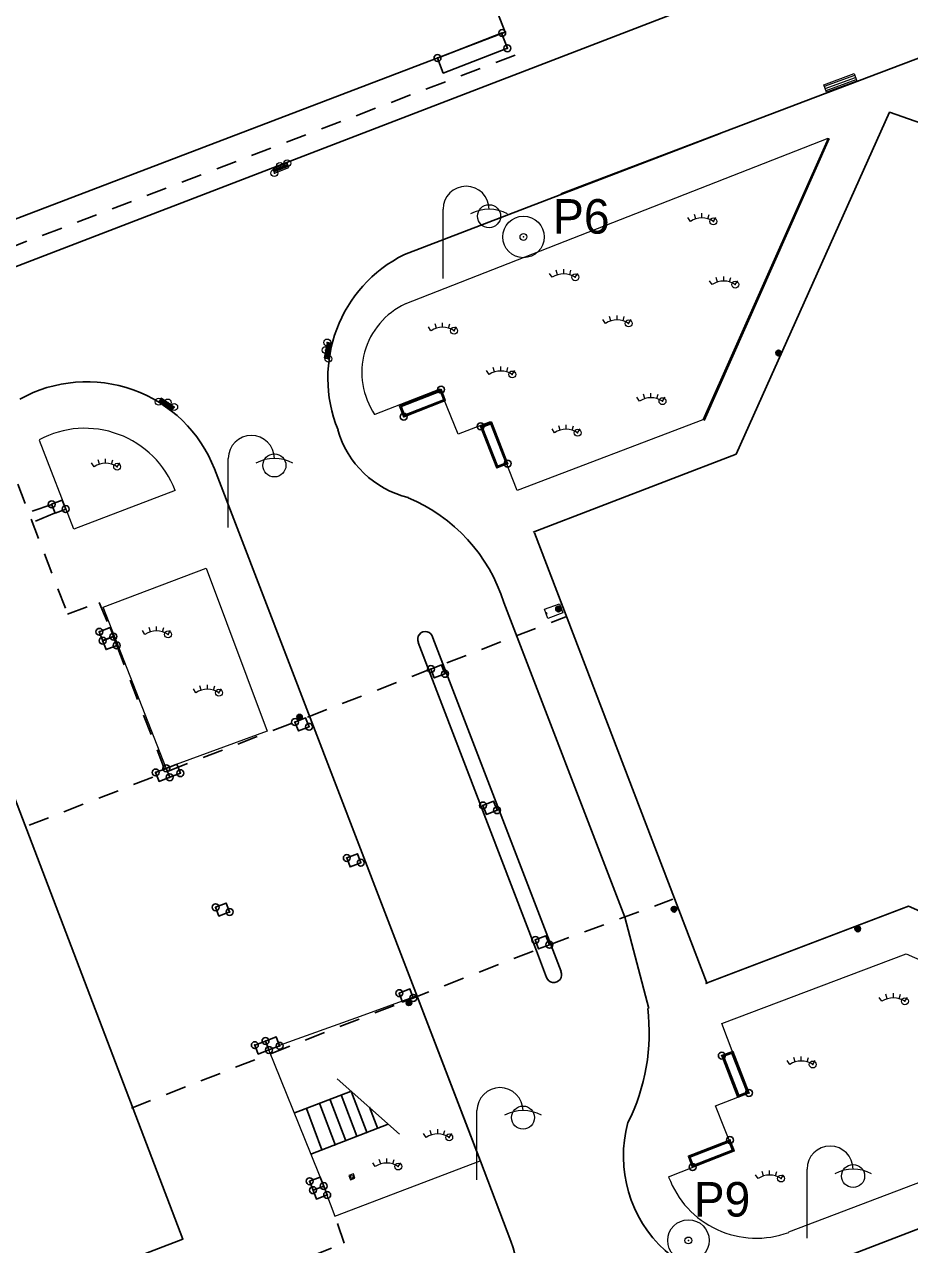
# Model space of a CAD drawing. Extents: x -89153 to -88764, y -100884 to -100462.
# Drawn here: x -88924.3 to -88885.9, y -100762.5 to -100709.6 of the extents above; entities that cross this region are included whole.
import ezdxf
from ezdxf.enums import TextEntityAlignment as Align

# ---------------------------------------------------------------- set-up
doc = ezdxf.new("R2010")
doc.units = 0
doc.header["$LTSCALE"] = 0.6
doc.header["$PDMODE"] = 32
doc.header["$PDSIZE"] = 0.3
doc.linetypes.add('SHORT_DASHED', pattern=[2.7, 1.5, -1.2])
for name, color, linetype, lineweight in [('10', 7, 'Continuous', 25), ('12', 7, 'Continuous', 25), ('17', 7, 'Continuous', 13), ('2', 7, 'Continuous', 13), ('20', 7, 'Continuous', 13), ('22', 7, 'Continuous', 25), ('30', 7, 'Continuous', 25), ('32', 7, 'Continuous', 13)]:
    doc.layers.add(name, color=color, linetype=linetype, lineweight=lineweight)

msp = doc.modelspace()

# ---------------------------------------------------------------- hatches: boundary and pattern name
at = {"layer": '30'}
for points in [[(-88891.6243, -100723.9408, 1), (-88891.6243, -100723.7005, 1)], [(-88901.1736, -100735.0535, 1), (-88901.1736, -100734.8132, 1)], [(-88912.2903, -100739.632, 1), (-88912.5307, -100739.632, 1)], [(-88896.1622, -100748.0965, 1), (-88896.1622, -100747.8562, 1)], [(-88888.19, -100748.951, 1), (-88888.19, -100748.7107, 1)], [(-88907.7841, -100752.0349, 1), (-88907.5437, -100752.0349, 1)]]:
    msp.add_hatch(color=256, dxfattribs=at).paths.add_polyline_path(points)

# ---------------------------------------------------------------- linework, layer by layer
at = {"layer": '10'}
for p, q in [((-88895.973, -100709.009), (-88938.297, -100725.274)), ((-88997.976, -100746.004), (-88903.492, -100709.886)), ((-88903.617, -100709.924), (-88906.425, -100711.014)), ((-88907.862, -100719.544), (-88894.152, -100714.283)), ((-88889.429, -100714.511), (-88894.854, -100726.745)), ((-88893.462, -100728.217), (-88902.28, -100731.604)), ((-88902.219, -100731.629), (-88894.725, -100751.216)), ((-88901.064, -100750.677), (-88906.623, -100736.188)), ((-88850.19, -100748.24), (-88889.997, -100763.557)), ((-88903.243, -100762.386), (-88904.552, -100758.916)), ((-88911.361, -100759.995), (-88911.51, -100759.607))]:
    msp.add_line(p, q, dxfattribs=at)
at = {"layer": '10', "linetype": 'SHORT_DASHED'}
for p, q in [((-88928.114, -100720.447), (-88902.407, -100710.636)), ((-88928.114, -100720.447), (-88922.476, -100735.155)), ((-88923.165, -100730.393), (-88924.179, -100730.751)), ((-88923.039, -100730.782), (-88924.02, -100731.178)), ((-88922.476, -100735.155), (-88921.102, -100734.656)), ((-88924.145, -100744.327), (-88900.86, -100735.272)), ((-88918.274, -100741.873), (-88918.194, -100741.857)), ((-88901.571, -100749.517), (-88896.206, -100747.545)), ((-88919.71, -100756.609), (-88901.571, -100749.517)), ((-88910.473, -100762.477), (-88910.859, -100761.327))]:
    msp.add_line(p, q, dxfattribs=at)
at = {"layer": '10'}
for points in [[(-88903.492, -100709.886), (-88910.221, -100692.62), (-88933.523, -100701.509), (-88936.355, -100694.104), (-88948.61, -100698.641)], [(-88901.07, -100716.903), (-88890.028, -100712.711), (-88865.963, -100703.576)], [(-88858.449, -100726.103), (-88871.464, -100719.996), (-88871.918, -100719.786), (-88883.797, -100714.449), (-88884.298, -100714.24), (-88886.806, -100713.369), (-88893.462, -100728.217)], [(-88894.795, -100751.203), (-88885.983, -100747.847), (-88871.325, -100754.337), (-88858.449, -100726.103)], [(-88904.552, -100758.916), (-88916.102, -100728.857), (-88904.552, -100758.916)], [(-88903.548, -100734.656), (-88898.296, -100748.313), (-88897.257, -100752.286)], [(-88901.697, -100750.933), (-88902.124, -100749.776), (-88907.258, -100736.398)]]:
    msp.add_lwpolyline(points, dxfattribs=at)
for points in [[(-88906.425, -100711.014), (-88903.647, -100709.936), (-88903.394, -100710.588), (-88906.172, -100711.666)], [(-88923.17, -100730.391), (-88922.706, -100730.211), (-88922.558, -100730.599), (-88923.022, -100730.779)], [(-88921.1, -100735.926), (-88920.636, -100735.746), (-88920.488, -100736.134), (-88920.952, -100736.314)], [(-88920.957, -100736.312), (-88920.493, -100736.132), (-88920.345, -100736.52), (-88920.809, -100736.7)], [(-88906.714, -100737.545), (-88906.25, -100737.365), (-88906.102, -100737.753), (-88906.566, -100737.933)], [(-88926.596, -100738.378), (-88968.033, -100754.277), (-88967.339, -100755.97), (-88972.746, -100758.2), (-88973.646, -100755.946), (-88979.887, -100758.352), (-88970.425, -100783.091), (-88964.308, -100780.739), (-88965.106, -100778.859), (-88959.552, -100776.494), (-88958.835, -100778.182), (-88917.471, -100762.306)], [(-88912.61, -100739.845), (-88912.146, -100739.665), (-88911.998, -100740.053), (-88912.462, -100740.233)], [(-88918.194, -100741.857), (-88917.73, -100741.678), (-88917.581, -100742.066), (-88918.045, -100742.245)], [(-88918.658, -100742.036), (-88918.194, -100741.857), (-88918.045, -100742.245), (-88918.509, -100742.424)], [(-88904.452, -100743.467), (-88903.988, -100743.287), (-88903.84, -100743.675), (-88904.304, -100743.855)], [(-88910.365, -100745.747), (-88909.901, -100745.567), (-88909.753, -100745.955), (-88910.217, -100746.135)], [(-88916.058, -100747.886), (-88915.594, -100747.706), (-88915.446, -100748.094), (-88915.91, -100748.274)], [(-88902.183, -100749.309), (-88901.719, -100749.129), (-88901.571, -100749.517), (-88902.035, -100749.697)], [(-88908.089, -100751.618), (-88907.625, -100751.438), (-88907.477, -100751.826), (-88907.941, -100752.006)], [(-88914.352, -100753.877), (-88913.888, -100753.698), (-88913.739, -100754.086), (-88914.203, -100754.265)], [(-88913.888, -100753.698), (-88913.424, -100753.519), (-88913.275, -100753.907), (-88913.739, -100754.086)], [(-88911.974, -100759.786), (-88911.51, -100759.607), (-88911.361, -100759.995), (-88911.825, -100760.174)], [(-88911.825, -100760.174), (-88911.361, -100759.995), (-88911.212, -100760.383), (-88911.676, -100760.562)]]:
    msp.add_lwpolyline(points, close=True, dxfattribs=at)
at = {"layer": '10', "linetype": 'SHORT_DASHED'}
for points in [[(-88921.102, -100734.656), (-88920.488, -100736.134), (-88920.345, -100736.52), (-88918.269, -100741.888)], [(-88908.894, -100770.83), (-88911.86, -100763.028), (-88910.473, -100762.477)]]:
    msp.add_lwpolyline(points, dxfattribs=at)
at = {"layer": '10'}
for centre, radius, start, end in [((-88905.206, -100724.898), 5.9766, 116.38498, 202.17782), ((-88921.642, -100731.015), 5.9455, 21.28244, 119.20746), ((-88906.705, -100725.999), 4.2131, 195.99583, 256.37901), ((-88910.498, -100736.829), 7.2818, 17.36247, 67.4164), ((-88906.952, -100736.253), 0.3354, 11.17591, 205.35422), ((-88901.378, -100750.814), 0.3405, 200.45756, 23.57192), ((-88905.928, -100753.347), 8.6894, 333.36123, 6.97614), ((-88892.809, -100758.7), 5.5468, 164.77116, 290.56049), ((-88908.826, -100764.407), 5.9375, 291.03844, 19.89984)]:
    msp.add_arc(centre, radius, start, end, dxfattribs=at)
for p in [(-88903.617, -100709.924), (-88903.394, -100710.588), (-88906.425, -100711.014), (-88923.165, -100730.393), (-88922.558, -100730.599), (-88921.095, -100735.928), (-88920.952, -100736.314), (-88920.488, -100736.134), (-88920.345, -100736.52), (-88906.709, -100737.547), (-88906.102, -100737.753), (-88912.605, -100739.847), (-88911.998, -100740.053), (-88918.194, -100741.857), (-88918.658, -100742.036), (-88918.045, -100742.245), (-88917.581, -100742.066), (-88904.447, -100743.469), (-88903.84, -100743.675), (-88910.36, -100745.749), (-88909.753, -100745.955), (-88916.053, -100747.888), (-88915.446, -100748.094), (-88902.178, -100749.311), (-88901.571, -100749.517), (-88908.084, -100751.62), (-88907.477, -100751.826), (-88914.352, -100753.877), (-88913.888, -100753.698), (-88913.739, -100754.086), (-88913.275, -100753.907), (-88911.974, -100759.786), (-88911.825, -100760.174), (-88911.361, -100759.995), (-88911.212, -100760.383)]:
    msp.add_point(p, dxfattribs=at)
at = {"layer": '12'}
for p, q in [((-88910.773, -100755.344), (-88908.075, -100757.74)), ((-88912.654, -100756.833), (-88910.194, -100755.887)), ((-88910.6, -100756.036), (-88909.922, -100757.827)), ((-88910.157, -100755.912), (-88909.479, -100757.703)), ((-88911.524, -100756.443), (-88910.846, -100758.234)), ((-88911.081, -100756.246), (-88910.403, -100758.037)), ((-88909.381, -100756.567), (-88909.012, -100757.517)), ((-88912.116, -100756.628), (-88911.438, -100758.419)), ((-88911.917, -100758.614), (-88908.567, -100757.314))]:
    msp.add_line(p, q, dxfattribs=at)
at = {"layer": '17'}
for p, q in [((-88906.186, -100720.58), (-88906.186, -100717.58)), ((-88915.503, -100731.402), (-88915.503, -100728.402)), ((-88904.713, -100759.722), (-88904.713, -100756.722)), ((-88890.39, -100762.26), (-88890.39, -100759.26))]:
    msp.add_line(p, q, dxfattribs=at)
for centre in [(-88904.186, -100717.88), (-88913.503, -100728.702), (-88902.713, -100757.022), (-88888.39, -100759.56)]:
    msp.add_circle(centre, 0.5, dxfattribs=at)
for centre, radius, start, end in [((-88905.186, -100717.58), 1, 0, 180), ((-88904.186, -100719.28), 1.7, 61.92751, 118.07249), ((-88914.503, -100728.402), 1, 0, 180), ((-88913.503, -100730.102), 1.7, 61.92751, 118.07249), ((-88903.713, -100756.722), 1, 0, 180), ((-88902.713, -100758.422), 1.7, 61.92751, 118.07249), ((-88889.39, -100759.26), 1, 0, 180), ((-88888.39, -100760.96), 1.7, 61.92751, 118.07249)]:
    msp.add_arc(centre, radius, start, end, dxfattribs=at)
at = {"layer": '2'}
for centre in [(-88902.694, -100718.782), (-88895.537, -100762.359)]:
    msp.add_circle(centre, 0.9, dxfattribs=at)
for p in [(-88902.694, -100718.782), (-88895.537, -100762.359)]:
    msp.add_point(p, dxfattribs=at)
at = {"layer": '20'}
for p, q in [((-88895.217, -100717.996), (-88895.276, -100717.802)), ((-88894.953, -100717.956), (-88894.953, -100717.756)), ((-88894.694, -100717.994), (-88894.637, -100717.803)), ((-88895.453, -100718.106), (-88895.563, -100717.939)), ((-88894.453, -100718.106), (-88894.343, -100717.939)), ((-88901.448, -100720.533), (-88901.558, -100720.366)), ((-88901.212, -100720.423), (-88901.271, -100720.229)), ((-88900.948, -100720.383), (-88900.948, -100720.183)), ((-88900.689, -100720.421), (-88900.632, -100720.23)), ((-88900.448, -100720.533), (-88900.338, -100720.366)), ((-88894.27, -100720.739), (-88894.329, -100720.545)), ((-88894.006, -100720.699), (-88894.006, -100720.499)), ((-88893.747, -100720.737), (-88893.69, -100720.546)), ((-88894.506, -100720.849), (-88894.616, -100720.682)), ((-88893.506, -100720.849), (-88893.396, -100720.682)), ((-88906.707, -100722.854), (-88906.817, -100722.687)), ((-88906.471, -100722.744), (-88906.53, -100722.55)), ((-88906.207, -100722.704), (-88906.207, -100722.504)), ((-88905.948, -100722.742), (-88905.891, -100722.551)), ((-88905.707, -100722.854), (-88905.597, -100722.687)), ((-88899.134, -100722.537), (-88899.244, -100722.37)), ((-88898.898, -100722.427), (-88898.957, -100722.233)), ((-88898.634, -100722.387), (-88898.634, -100722.187)), ((-88898.375, -100722.425), (-88898.318, -100722.234)), ((-88898.134, -100722.537), (-88898.024, -100722.37)), ((-88904.182, -100724.753), (-88904.292, -100724.586)), ((-88903.946, -100724.643), (-88904.005, -100724.449)), ((-88903.682, -100724.603), (-88903.682, -100724.403)), ((-88903.423, -100724.641), (-88903.366, -100724.45)), ((-88903.182, -100724.753), (-88903.072, -100724.586)), ((-88897.661, -100725.913), (-88897.771, -100725.746)), ((-88897.425, -100725.803), (-88897.484, -100725.609)), ((-88897.161, -100725.763), (-88897.161, -100725.563)), ((-88896.902, -100725.801), (-88896.845, -100725.61)), ((-88896.661, -100725.913), (-88896.551, -100725.746)), ((-88900.843, -100727.135), (-88900.843, -100726.935)), ((-88901.343, -100727.285), (-88901.453, -100727.118)), ((-88901.107, -100727.175), (-88901.166, -100726.981)), ((-88900.584, -100727.173), (-88900.527, -100726.982)), ((-88900.343, -100727.285), (-88900.233, -100727.118)), ((-88922.208, -100731.465), (-88923.691, -100727.626)), ((-88921.09, -100728.652), (-88921.149, -100728.458)), ((-88920.826, -100728.612), (-88920.826, -100728.412)), ((-88920.567, -100728.65), (-88920.51, -100728.459)), ((-88921.326, -100728.762), (-88921.436, -100728.595)), ((-88920.326, -100728.762), (-88920.216, -100728.595)), ((-88917.814, -100729.789), (-88922.208, -100731.465)), ((-88919.118, -100736.042), (-88919.228, -100735.875)), ((-88918.882, -100735.932), (-88918.941, -100735.738)), ((-88918.618, -100735.892), (-88918.618, -100735.692)), ((-88918.359, -100735.93), (-88918.302, -100735.739)), ((-88918.118, -100736.042), (-88918.008, -100735.875)), ((-88916.909, -100738.574), (-88917.019, -100738.407)), ((-88916.673, -100738.464), (-88916.732, -100738.27)), ((-88916.409, -100738.424), (-88916.409, -100738.224)), ((-88916.15, -100738.462), (-88916.093, -100738.271)), ((-88915.909, -100738.574), (-88915.799, -100738.407)), ((-88887.144, -100751.973), (-88887.254, -100751.806)), ((-88886.908, -100751.863), (-88886.967, -100751.669)), ((-88886.644, -100751.823), (-88886.644, -100751.623)), ((-88886.385, -100751.861), (-88886.328, -100751.67)), ((-88886.144, -100751.973), (-88886.034, -100751.806)), ((-88890.904, -100754.607), (-88890.963, -100754.413)), ((-88890.64, -100754.567), (-88890.64, -100754.367)), ((-88890.381, -100754.605), (-88890.324, -100754.414)), ((-88891.14, -100754.717), (-88891.25, -100754.55)), ((-88890.14, -100754.717), (-88890.03, -100754.55)), ((-88906.681, -100757.772), (-88906.74, -100757.578)), ((-88906.417, -100757.732), (-88906.417, -100757.532)), ((-88906.158, -100757.77), (-88906.101, -100757.579)), ((-88906.917, -100757.882), (-88907.027, -100757.715)), ((-88905.917, -100757.882), (-88905.807, -100757.715)), ((-88909.126, -100759.148), (-88909.236, -100758.981)), ((-88908.89, -100759.038), (-88908.949, -100758.844)), ((-88908.626, -100758.998), (-88908.626, -100758.798)), ((-88908.367, -100759.036), (-88908.31, -100758.845)), ((-88908.126, -100759.148), (-88908.016, -100758.981)), ((-88892.515, -100759.669), (-88892.625, -100759.502)), ((-88892.279, -100759.559), (-88892.338, -100759.365)), ((-88892.015, -100759.519), (-88892.015, -100759.319)), ((-88891.756, -100759.557), (-88891.699, -100759.366)), ((-88891.515, -100759.669), (-88891.405, -100759.502))]:
    msp.add_line(p, q, dxfattribs=at)
for points in [[(-88907.821, -100721.685), (-88889.479, -100714.496), (-88894.905, -100726.73), (-88902.973, -100729.798), (-88904.135, -100726.803), (-88905.521, -100727.35), (-88906.321, -100725.397), (-88909.143, -100726.489), (-88909.152, -100726.495)], [(-88894.083, -100752.938), (-88886.086, -100749.91), (-88873.708, -100755.354), (-88891.187, -100762.002)], [(-88913.757, -100754.066), (-88911.917, -100758.614), (-88911.527, -100759.586), (-88910.877, -100761.306), (-88904.569, -100758.896), (-88907.319, -100751.742)], [(-88907.319, -100751.742), (-88909.783, -100752.634), (-88913.293, -100753.886)], [(-88896.394, -100759.602), (-88893.58, -100758.476), (-88894.362, -100756.512), (-88892.946, -100755.958), (-88894.083, -100752.938)]]:
    msp.add_lwpolyline(points, dxfattribs=at)
msp.add_lwpolyline([(-88918.196, -100741.856), (-88920.932, -100734.856), (-88916.465, -100733.164), (-88913.81, -100740.236)], close=True, dxfattribs=at)
for centre, radius, start, end in [((-88894.9526, -100718.8645), 0.9083, 56.60151, 123.39849), ((-88900.9476, -100721.2915), 0.9083, 56.60151, 123.39849), ((-88894.0056, -100721.6075), 0.9083, 56.60151, 123.39849), ((-88906.4121, -100724.6641), 3.295, 115.29738, 213.76266), ((-88898.6336, -100723.2955), 0.9083, 56.60151, 123.39849), ((-88906.2066, -100723.6125), 0.9083, 56.60151, 123.39849), ((-88903.6816, -100725.5115), 0.9083, 56.60151, 123.39849), ((-88897.1606, -100726.6715), 0.9083, 56.60151, 123.39849), ((-88921.7268, -100731.2759), 4.186, 20.80756, 118.2839), ((-88900.8426, -100728.0435), 0.9083, 56.60151, 123.39849), ((-88920.8256, -100729.5205), 0.9083, 56.60151, 123.39849), ((-88918.6176, -100736.8005), 0.9083, 56.60151, 123.39849), ((-88916.4086, -100739.3325), 0.9083, 56.60151, 123.39849), ((-88886.6436, -100752.7315), 0.9083, 56.60151, 123.39849), ((-88890.6396, -100755.4755), 0.9083, 56.60151, 123.39849), ((-88906.4166, -100758.6405), 0.9083, 56.60151, 123.39849), ((-88908.6256, -100759.9065), 0.9083, 56.60151, 123.39849), ((-88892.5903, -100758.2083), 4.0517, 200.13896, 290.2892), ((-88892.0146, -100760.4275), 0.9083, 56.60151, 123.39849)]:
    msp.add_arc(centre, radius, start, end, dxfattribs=at)
for p in [(-88894.453, -100718.106), (-88900.448, -100720.533), (-88893.506, -100720.849), (-88898.134, -100722.537), (-88905.707, -100722.854), (-88903.182, -100724.753), (-88896.661, -100725.913), (-88900.343, -100727.285), (-88920.326, -100728.762), (-88918.118, -100736.042), (-88915.909, -100738.574), (-88886.144, -100751.973), (-88890.14, -100754.717), (-88905.917, -100757.882), (-88908.126, -100759.148), (-88891.515, -100759.669)]:
    msp.add_point(p, dxfattribs=at)
at = {"layer": '22'}
for points in [[(-88906.27, -100725.412), (-88908.074, -100726.112), (-88907.89, -100726.587), (-88906.086, -100725.887)], [(-88908.003, -100726.147), (-88906.297, -100725.481), (-88906.154, -100725.848), (-88907.86, -100726.514)], [(-88903.381, -100728.625), (-88904.081, -100726.821), (-88904.556, -100727.005), (-88903.856, -100728.809)], [(-88904.116, -100726.892), (-88903.45, -100728.598), (-88903.817, -100728.741), (-88904.483, -100727.035)], [(-88892.912, -100755.952), (-88893.612, -100754.148), (-88894.087, -100754.332), (-88893.387, -100756.136)], [(-88893.647, -100754.219), (-88892.981, -100755.925), (-88893.348, -100756.068), (-88894.014, -100754.362)], [(-88895.353, -100759.173), (-88893.549, -100758.473), (-88893.733, -100757.998), (-88895.537, -100758.698)], [(-88893.62, -100758.438), (-88895.326, -100759.104), (-88895.469, -100758.737), (-88893.763, -100758.071)]]:
    msp.add_lwpolyline(points, close=True, dxfattribs=at)
for p in [(-88906.27, -100725.412), (-88907.89, -100726.587), (-88904.556, -100727.005), (-88903.381, -100728.625), (-88894.087, -100754.332), (-88892.912, -100755.952), (-88893.733, -100757.998), (-88895.353, -100759.173)]:
    msp.add_point(p, dxfattribs=at)
at = {"layer": '30', "lineweight": 13}
msp.add_line((-88901.659, -100735.18), (-88901.691, -100735.088), dxfattribs=at)
for points in [[(-88901.639, -100735.346), (-88901.786, -100734.952), (-88901.132, -100734.707), (-88900.985, -100735.101)], [(-88910.273, -100759.54), (-88910.207, -100759.724), (-88910.009, -100759.653), (-88910.075, -100759.469)]]:
    msp.add_lwpolyline(points, close=True, dxfattribs=at)
at = {"layer": '30'}
for centre in [(-88891.6243, -100723.8206), (-88901.1736, -100734.9333), (-88912.4105, -100739.632), (-88896.1622, -100747.9763), (-88888.19, -100748.8309), (-88907.6639, -100752.0349)]:
    msp.add_circle(centre, 0.1202, dxfattribs=at)
at = {"layer": '30', "lineweight": 13}
msp.add_circle((-88910.141, -100759.597), 0.066, dxfattribs=at)
at = {"layer": '32'}
for p, q in [((-88889.635, -100712.238), (-88888.321, -100711.758)), ((-88889.601, -100712.335), (-88888.286, -100711.857)), ((-88889.564, -100712.416), (-88888.255, -100711.939)), ((-88913.559, -100715.869), (-88912.925, -100715.623)), ((-88913.541, -100715.917), (-88912.907, -100715.671)), ((-88913.522, -100715.961), (-88912.888, -100715.715)), ((-88911.302, -100724.04), (-88911.164, -100723.374)), ((-88911.252, -100724.051), (-88911.113, -100723.385)), ((-88911.205, -100724.059), (-88911.066, -100723.393)), ((-88918.467, -100725.858), (-88917.908, -100726.246)), ((-88918.437, -100725.816), (-88917.879, -100726.204)), ((-88918.493, -100725.898), (-88917.934, -100726.286))]:
    msp.add_line(p, q, dxfattribs=at)
for points in [[(-88889.661, -100712.169), (-88888.344, -100711.69), (-88888.223, -100712.022), (-88889.54, -100712.501)], [(-88912.942, -100715.579), (-88913.576, -100715.824), (-88913.505, -100716.009), (-88912.871, -100715.764)], [(-88911.21, -100723.365), (-88911.349, -100724.03), (-88911.156, -100724.071), (-88911.016, -100723.406)], [(-88917.852, -100726.166), (-88918.409, -100725.777), (-88918.523, -100725.939), (-88917.965, -100726.328)]]:
    msp.add_lwpolyline(points, close=True, dxfattribs=at)
for p in [(-88913.259, -100715.701), (-88912.942, -100715.579), (-88913.505, -100716.009), (-88911.21, -100723.365), (-88911.28, -100723.697), (-88911.156, -100724.071), (-88918.523, -100725.939), (-88918.13, -100725.971), (-88917.852, -100726.166)]:
    msp.add_point(p, dxfattribs=at)

# ---------------------------------------------------------------- texts
at = {"layer": '2'}
for s, p in [('P6', (-88900.1845, -100718.639)), ('P9', (-88894.0795, -100761.321))]:
    msp.add_text(s, height=1.5, dxfattribs=at).set_placement(p, align=Align.CENTER)

doc.saveas('drawing.dxf')
